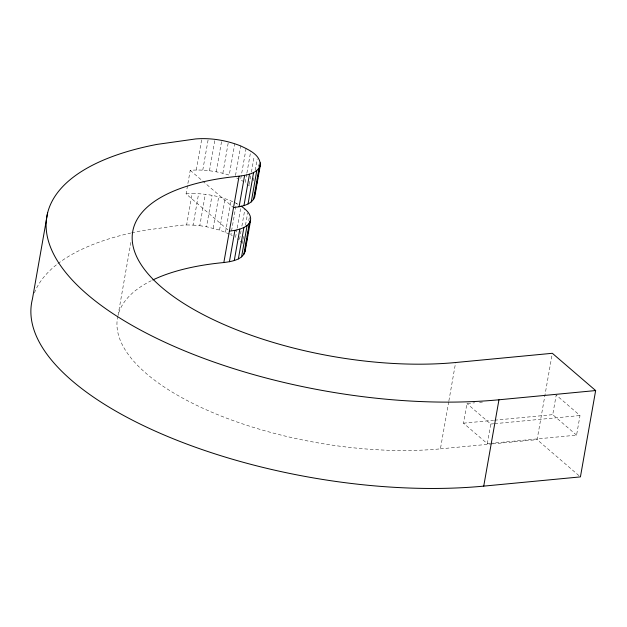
<?xml version="1.0" encoding="UTF-8"?>
<svg xmlns="http://www.w3.org/2000/svg" width="627" height="627" viewBox="0 0 627 627"><rect width="100%" height="100%" fill="white"/><g stroke="black" fill="none" stroke-linecap="round" stroke-linejoin="round"><path stroke-width="0.47" stroke-dasharray="3.13 2.35" d="M130.902 242.375L118.048 315.287A217.945 88.297 10 0 1 151.225 280.739M227.915 229.874L186.07 193.868L190.216 170.325C203.375 169.243 216.683 171.14 229.231 175.129L234.772 143.732M131.686 232.836A305.122 123.621 10 0 1 141.671 230.76L180.529 225.265L186.619 224.944L192.152 193.547C206.236 193.555 220.453 196.141 233.33 201.949M196.306 169.995L201.839 138.598M186.619 224.944L193.085 225.085L198.618 193.688M202.772 170.136L208.305 138.739M193.085 225.085L199.778 225.689L205.311 194.292M209.465 170.74L214.998 139.343M229.333 234.059L219.544 230.078L206.526 226.739L212.059 195.342M216.213 171.798L221.754 140.401M213.172 228.212L218.705 196.815M222.859 173.271L228.393 141.874M219.544 230.078L225.085 198.681M225.493 232.28L231.026 200.883M235.517 175.435L240.713 145.934M234.098 202.302L236.403 203.367L230.869 234.764L233.973 236.575M246.09 148.427L240.556 179.824L243.668 181.634M237.045 228.918L235.533 237.476L238.613 239.78M237.21 227.969L241.066 206.079M246.732 173.969L245.22 182.535L250.236 186.587M246.897 173.021L250.753 151.138M241.058 230.838L239.381 240.353L241.724 242.72M241.897 226.081L244.914 208.956M249.232 184.456L251.247 173.036M251.411 172.088L254.264 155.911M242.814 240.454L242.312 243.307L243.762 245.541M242.978 239.506L243.652 235.697M245.494 225.234L247.673 212.867M253.339 180.756L253.841 177.896M255.181 170.285L257.195 158.874M248.778 220.594L249.28 217.741M258.3 166.602L258.637 164.697M117.829 316.18A217.945 88.297 10 0 0 216.558 414.188A217.945 88.297 10 0 0 440.42 448.854L448.705 401.852M448.877 400.888L455.641 362.516M490.22 443.391L487.304 443.665L463.486 423.17L466.943 403.553L474.702 402.808M487.304 443.665L490.769 424.048L466.943 403.553M578.956 475.634L537.112 439.637L551.995 355.211M576.566 435.154L552.74 414.659L556.196 395.034L580.022 415.529L576.566 435.154L491.184 443.297M479.553 402.346L482.469 402.072M463.486 423.17L493.559 420.302M494.531 420.208L552.74 414.659M490.769 424.048L493.676 423.766M494.648 423.672L580.022 415.529M440.42 448.854L491.662 443.971M492.634 443.877L537.112 439.637M186.07 193.868L192.152 193.547M199.778 225.689L206.526 226.739M236.716 178.044L239.02 179.11M236.403 203.367L237.954 204.277M190.216 170.325L233.534 207.584M34.407 292.919A305.122 123.621 10 0 1 56.469 264.774M57.896 263.653A305.122 123.621 10 0 1 130.706 233.056"/><path stroke-width="0.94" d="M152.831 279.955A217.945 88.297 10 0 1 223.847 262.533C231.825 261.506 245.016 259.523 245.157 249.193M245.008 251.983L250.541 220.586C251.631 214.128 245.792 209.363 241.066 206.079M233.534 207.584C241.176 206.502 251.419 205.201 254.695 197.035L260.229 165.638C260.957 155.002 248.739 149.782 240.713 145.934C226.512 140.299 211.017 137.728 195.757 138.928L156.899 144.414A305.122 123.621 10 0 0 99.724 304.346A305.122 123.621 10 0 0 498.959 399.783L595.65 390.558L580.422 476.896L483.731 486.121A305.122 123.621 10 0 1 169 437.035A305.122 123.621 10 0 1 32.408 299.118L47.636 212.78M223.847 262.533L239.067 176.187C246.717 175.105 256.952 173.804 260.229 165.638M229.396 261.749L234.929 230.352C240.878 228.996 248.284 226.982 250.541 220.586M239.083 206.8L244.624 175.403M234.279 260.526L239.812 229.129M243.966 205.578L249.499 174.181M238.37 258.888L243.903 227.491M248.057 203.947L253.59 172.55M241.567 256.89L247.109 225.493M251.255 201.941L256.796 170.544M243.801 254.562L249.334 223.165M253.488 199.621L259.022 168.224M245.494 247.297L245.831 245.392M246.16 243.488L246.999 238.73M247.336 236.826L247.673 234.929M248.01 233.025L248.347 231.12M249.185 226.363L249.515 224.458M249.852 222.554L250.189 220.657M254.844 194.252L255.181 192.348M255.518 190.443L255.855 188.547M256.694 183.789L257.023 181.885M257.36 179.98L257.697 178.076M258.034 176.171L258.371 174.275M258.7 172.37L260.377 162.855M483.731 486.121L498.959 399.783M229.38 231.136L234.929 230.352M595.65 390.558L552.332 353.291L455.641 362.516A217.945 88.297 10 0 1 161.405 287.088A217.945 88.297 10 0 1 239.067 176.187"/></g></svg>
